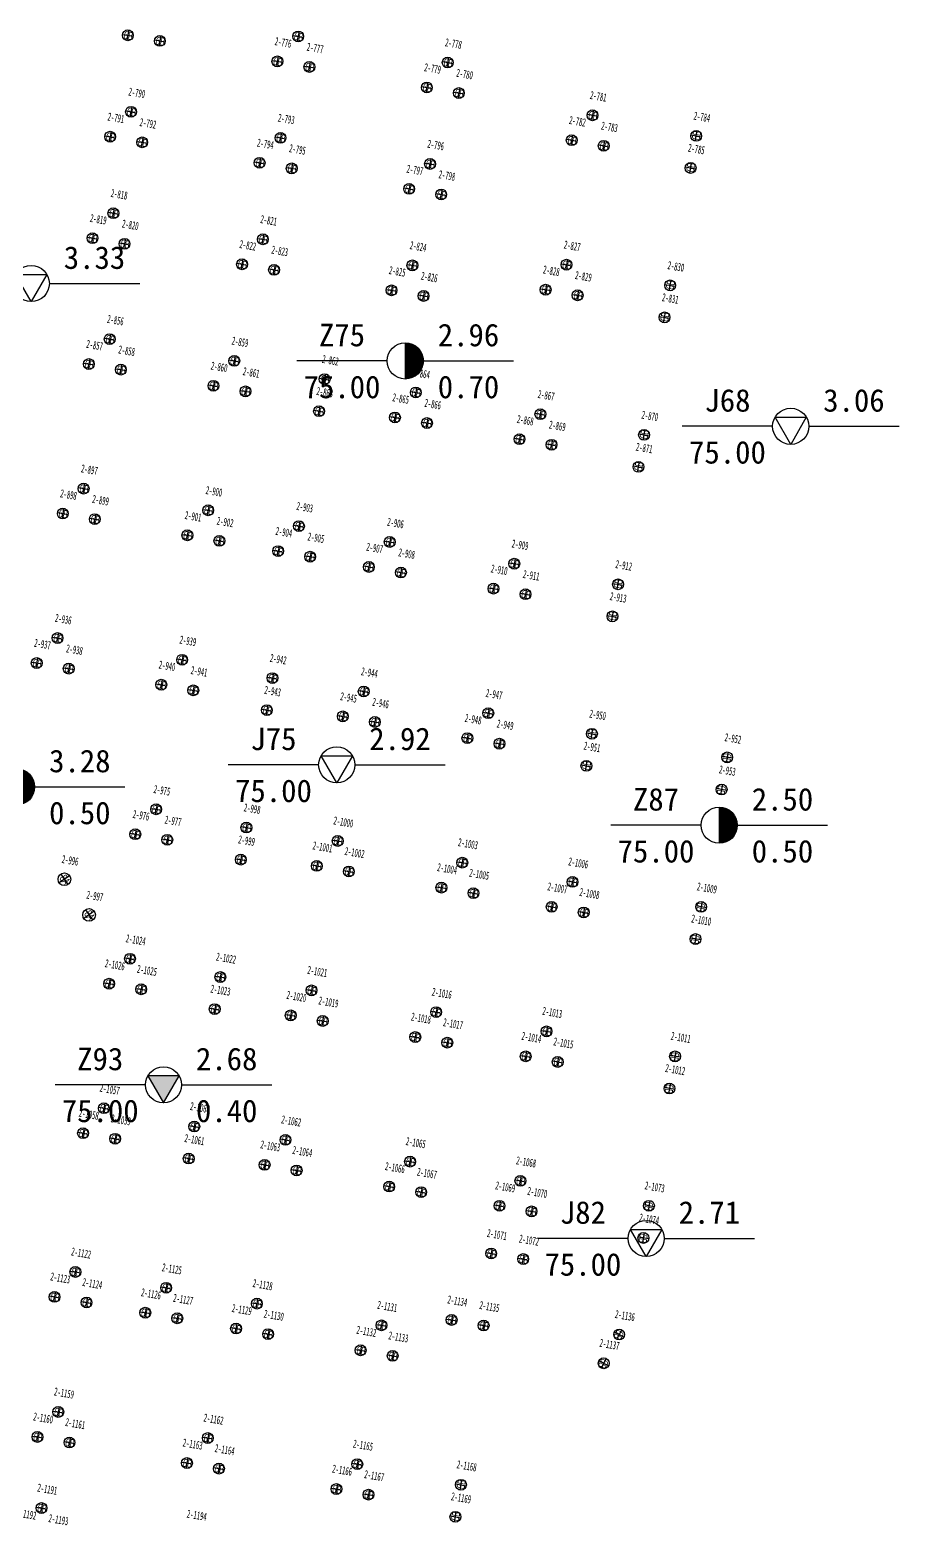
# Model space of a CAD drawing. Header units: millimetres. Extents: x 274830 to 6381169, y -2686084 to 432211.
# Drawn here: x 275297.3 to 275345.5, y 143175.8 to 143258.6 of the extents above; entities that cross this region are included whole.
import ezdxf
from ezdxf.enums import TextEntityAlignment as Align

# ---------------------------------------------------------------- set-up
doc = ezdxf.new("R2010")
doc.units = ezdxf.units.MM
doc.linetypes.add('DASHED2', pattern=[0.375, 0.25, -0.125])
doc.layers.add('_0', color=7, linetype='Continuous', lineweight=9)
doc.layers.add('ZBH', color=3, linetype='DASHED2', lineweight=20)
doc.layers.add('HOLE', color=1, linetype='Continuous')
doc.layers.add('S-FUND-PILE', color=11, linetype='Continuous')
doc.layers.add('S-ANNO-MODI-NAME', color=1, linetype='Continuous', plot=False)
doc.styles.add('ST', font='')
doc.styles.add('测量', font='', dxfattribs={"width": 0.5, "height": 600})
doc.styles.add('黑体', font='', dxfattribs={"width": 0.8})
doc.styles.get('ST').set_extended_font_data('SimSun')
doc.styles.get('测量').set_extended_font_data('SimSun')
doc.styles.get('黑体').set_extended_font_data('Microsoft YaHei')

# ---------------------------------------------------------------- blocks, each defined once
blk = doc.blocks.new('1566')
at = {"layer": 'S-FUND-PILE'}
for p, q in [((1050604, 691244), (1050604, 690644)), ((1059004, 691244), (1059004, 690644)), ((1050304, 690944), (1050904, 690944)), ((1058704, 690944), (1059304, 690944)), ((1041304, 689685), (1041304, 689085)), ((1043104, 689685), (1043104, 689085)), ((1049704, 689685), (1049704, 689085)), ((1051504, 689685), (1051504, 689085)), ((1058104, 689685), (1058104, 689085)), ((1059904, 689685), (1059904, 689085)), ((1067404, 689744), (1067404, 689144)), ((1073254, 689005), (1073254, 689605)), ((1041004, 689385), (1041604, 689385)), ((1042804, 689385), (1043404, 689385)), ((1049404, 689385), (1050004, 689385)), ((1051204, 689385), (1051804, 689385)), ((1057804, 689385), (1058404, 689385)), ((1059604, 689385), (1060204, 689385)), ((1067104, 689444), (1067704, 689444)), ((1072954, 689305), (1073554, 689305)), ((1066204, 687885), (1066804, 687885)), ((1066504, 688185), (1066504, 687585)), ((1068004, 687885), (1068604, 687885)), ((1068304, 688185), (1068304, 687585)), ((1072954, 687505), (1073554, 687505)), ((1073254, 687205), (1073254, 687805)), ((1042204, 685544), (1042204, 684944)), ((1050604, 685544), (1050604, 684944)), ((1059004, 685544), (1059004, 684944)), ((1041904, 685244), (1042504, 685244)), ((1050304, 685244), (1050904, 685244)), ((1058704, 685244), (1059304, 685244)), ((1041304, 683985), (1041304, 683385)), ((1043104, 683985), (1043104, 683385)), ((1049704, 683985), (1049704, 683385)), ((1051504, 683985), (1051504, 683385)), ((1058104, 683985), (1058104, 683385)), ((1059904, 683985), (1059904, 683385)), ((1041004, 683685), (1041604, 683685)), ((1042804, 683685), (1043404, 683685)), ((1049404, 683685), (1050004, 683685)), ((1051204, 683685), (1051804, 683685)), ((1057804, 683685), (1058404, 683685)), ((1059604, 683685), (1060204, 683685)), ((1067404, 681344), (1067404, 680744)), ((1067104, 681044), (1067704, 681044)), ((1072954, 680905), (1073554, 680905)), ((1073254, 680605), (1073254, 681205)), ((1042208, 679844), (1042208, 679244)), ((1050608, 679844), (1050608, 679244)), ((1059008, 679844), (1059008, 679244)), ((1066504, 679785), (1066504, 679185)), ((1068304, 679785), (1068304, 679185)), ((1041908, 679544), (1042508, 679544)), ((1050308, 679544), (1050908, 679544)), ((1058708, 679544), (1059308, 679544)), ((1066204, 679485), (1066804, 679485)), ((1068004, 679485), (1068604, 679485)), ((1072954, 679105), (1073554, 679105)), ((1073254, 678805), (1073254, 679405)), ((1041008, 677985), (1041608, 677985)), ((1041308, 678285), (1041308, 677685)), ((1042808, 677985), (1043408, 677985)), ((1043108, 678285), (1043108, 677685)), ((1049408, 677985), (1050008, 677985)), ((1049708, 678285), (1049708, 677685)), ((1051208, 677985), (1051808, 677985)), ((1051508, 678285), (1051508, 677685)), ((1057808, 677985), (1058408, 677985)), ((1058108, 678285), (1058108, 677685)), ((1059608, 677985), (1060208, 677985)), ((1059908, 678285), (1059908, 677685)), ((1042904, 672644), (1043504, 672644)), ((1043204, 672944), (1043204, 672344)), ((1049904, 672644), (1050504, 672644)), ((1050204, 672944), (1050204, 672344)), ((1055004, 672505), (1055604, 672505)), ((1055304, 672805), (1055304, 672205)), ((1060104, 672644), (1060704, 672644)), ((1060404, 672944), (1060404, 672344)), ((1067104, 672644), (1067704, 672644)), ((1067404, 672944), (1067404, 672344)), ((1072954, 672505), (1073554, 672505)), ((1073254, 672205), (1073254, 672805)), ((1042304, 671385), (1042304, 670785)), ((1044104, 671385), (1044104, 670785)), ((1049304, 671385), (1049304, 670785)), ((1051104, 671385), (1051104, 670785)), ((1059504, 671385), (1059504, 670785)), ((1061304, 671385), (1061304, 670785)), ((1066504, 671385), (1066504, 670785)), ((1068304, 671385), (1068304, 670785)), ((1042004, 671085), (1042604, 671085)), ((1043804, 671085), (1044404, 671085)), ((1049004, 671085), (1049604, 671085)), ((1050804, 671085), (1051404, 671085)), ((1055004, 670705), (1055604, 670705)), ((1055304, 671005), (1055304, 670405)), ((1059204, 671085), (1059804, 671085)), ((1061004, 671085), (1061604, 671085)), ((1066204, 671085), (1066804, 671085)), ((1068004, 671085), (1068604, 671085)), ((1072954, 670705), (1073554, 670705)), ((1073254, 670405), (1073254, 671005)), ((1042904, 664244), (1043504, 664244)), ((1043204, 664544), (1043204, 663944)), ((1049904, 664244), (1050504, 664244)), ((1050204, 664544), (1050204, 663944)), ((1055004, 664244), (1055604, 664244)), ((1055304, 664544), (1055304, 663944)), ((1060104, 664244), (1060704, 664244)), ((1060404, 664544), (1060404, 663944)), ((1067104, 664244), (1067704, 664244)), ((1067404, 664544), (1067404, 663944)), ((1072954, 664105), (1073554, 664105)), ((1073254, 663805), (1073254, 664405)), ((1042004, 662685), (1042604, 662685)), ((1042304, 662985), (1042304, 662385)), ((1043804, 662685), (1044404, 662685)), ((1044104, 662985), (1044104, 662385)), ((1049004, 662685), (1049604, 662685)), ((1049304, 662985), (1049304, 662385)), ((1050804, 662685), (1051404, 662685)), ((1051104, 662985), (1051104, 662385)), ((1054104, 662685), (1054704, 662685)), ((1054404, 662985), (1054404, 662385)), ((1055904, 662685), (1056504, 662685)), ((1056204, 662985), (1056204, 662385)), ((1059204, 662685), (1059804, 662685)), ((1059504, 662985), (1059504, 662385)), ((1061004, 662685), (1061604, 662685)), ((1061304, 662985), (1061304, 662385)), ((1066204, 662685), (1066804, 662685)), ((1066504, 662985), (1066504, 662385)), ((1068004, 662685), (1068604, 662685)), ((1068304, 662985), (1068304, 662385)), ((1072954, 662305), (1073554, 662305)), ((1073254, 662005), (1073254, 662605)), ((1042904, 655844), (1043504, 655844)), ((1043204, 656144), (1043204, 655544)), ((1049904, 655844), (1050504, 655844)), ((1050204, 656144), (1050204, 655544)), ((1055004, 655705), (1055604, 655705)), ((1055304, 656005), (1055304, 655405)), ((1060104, 655844), (1060704, 655844)), ((1060404, 656144), (1060404, 655544)), ((1067104, 655844), (1067704, 655844)), ((1067404, 656144), (1067404, 655544)), ((1072954, 655705), (1073554, 655705)), ((1073254, 655405), (1073254, 656005)), ((1081154, 655705), (1080554, 655705)), ((1080854, 656005), (1080854, 655405)), ((1042004, 654285), (1042604, 654285)), ((1042304, 654585), (1042304, 653985)), ((1043804, 654285), (1044404, 654285)), ((1044104, 654585), (1044104, 653985)), ((1049004, 654285), (1049604, 654285)), ((1049304, 654585), (1049304, 653985)), ((1050804, 654285), (1051404, 654285)), ((1051104, 654585), (1051104, 653985)), ((1055304, 654205), (1055304, 653605)), ((1059204, 654285), (1059804, 654285)), ((1059504, 654585), (1059504, 653985)), ((1061004, 654285), (1061604, 654285)), ((1061304, 654585), (1061304, 653985)), ((1066204, 654285), (1066804, 654285)), ((1066504, 654585), (1066504, 653985)), ((1068004, 654285), (1068604, 654285)), ((1068304, 654585), (1068304, 653985)), ((1073254, 653605), (1073254, 654205)), ((1080854, 654198), (1080854, 653598)), ((1055004, 653905), (1055604, 653905)), ((1072954, 653905), (1073554, 653905)), ((1081154, 653898), (1080554, 653898)), ((1049908, 647444), (1050508, 647444)), ((1050208, 647744), (1050208, 647144)), ((1055003, 647305), (1055603, 647305)), ((1055303, 647605), (1055303, 647005)), ((1060108, 647444), (1060708, 647444)), ((1060408, 647744), (1060408, 647144)), ((1067108, 647444), (1067708, 647444)), ((1067408, 647744), (1067408, 647144)), ((1073304, 647444), (1073904, 647444)), ((1073604, 647744), (1073604, 647144)), ((1081154, 647305), (1080554, 647305)), ((1080854, 647605), (1080854, 647005)), ((1049008, 645885), (1049608, 645885)), ((1049308, 646185), (1049308, 645585)), ((1050808, 645885), (1051408, 645885)), ((1051108, 646185), (1051108, 645585)), ((1055303, 645805), (1055303, 645205)), ((1059208, 645885), (1059808, 645885)), ((1059508, 646185), (1059508, 645585)), ((1061008, 645885), (1061608, 645885)), ((1061308, 646185), (1061308, 645585)), ((1066208, 645885), (1066808, 645885)), ((1066508, 646185), (1066508, 645585)), ((1068008, 645885), (1068608, 645885)), ((1068308, 646185), (1068308, 645585)), ((1072404, 645885), (1073004, 645885)), ((1072704, 646185), (1072704, 645585)), ((1074204, 645885), (1074804, 645885)), ((1074504, 646185), (1074504, 645585)), ((1080854, 645798), (1080854, 645198)), ((1055003, 645505), (1055603, 645505)), ((1081154, 645498), (1080554, 645498)), ((1046118, 643000), (1045619, 642509)), ((1045623, 643004), (1046114, 642506)), ((1047804, 641293), (1047306, 640801)), ((1047309, 641296), (1047801, 640798)), ((1049904, 639044), (1050504, 639044)), ((1050204, 639344), (1050204, 638744)), ((1055304, 639205), (1055304, 638605)), ((1060104, 639044), (1060704, 639044)), ((1060404, 639344), (1060404, 638744)), ((1067104, 639044), (1067704, 639044)), ((1067404, 639344), (1067404, 638744)), ((1073308, 639044), (1073908, 639044)), ((1073608, 639344), (1073608, 638744)), ((1080854, 639205), (1080854, 638605)), ((1055004, 638905), (1055604, 638905)), ((1081154, 638905), (1080554, 638905)), ((1049004, 637485), (1049604, 637485)), ((1049304, 637785), (1049304, 637185)), ((1050804, 637485), (1051404, 637485)), ((1051104, 637785), (1051104, 637185)), ((1055304, 637405), (1055304, 636805)), ((1059204, 637485), (1059804, 637485)), ((1059504, 637785), (1059504, 637185)), ((1061004, 637485), (1061604, 637485)), ((1061304, 637785), (1061304, 637185)), ((1066204, 637485), (1066804, 637485)), ((1066504, 637785), (1066504, 637185)), ((1068004, 637485), (1068604, 637485)), ((1068304, 637785), (1068304, 637185)), ((1072408, 637485), (1073008, 637485)), ((1072708, 637785), (1072708, 637185)), ((1074208, 637485), (1074808, 637485)), ((1074508, 637785), (1074508, 637185)), ((1080854, 637398), (1080854, 636798)), ((1055004, 637105), (1055604, 637105)), ((1081154, 637098), (1080554, 637098)), ((1050204, 630944), (1050204, 630344)), ((1055304, 630805), (1055304, 630205)), ((1060404, 630944), (1060404, 630344)), ((1067404, 630944), (1067404, 630344)), ((1073604, 630944), (1073604, 630344)), ((1080854, 630805), (1080854, 630205)), ((1049904, 630644), (1050504, 630644)), ((1055004, 630505), (1055604, 630505)), ((1060104, 630644), (1060704, 630644)), ((1067104, 630644), (1067704, 630644)), ((1073304, 630644), (1073904, 630644)), ((1081154, 630505), (1080554, 630505)), ((1049004, 629085), (1049604, 629085)), ((1049304, 629385), (1049304, 628785)), ((1050804, 629085), (1051404, 629085)), ((1051104, 629385), (1051104, 628785)), ((1059204, 629085), (1059804, 629085)), ((1059504, 629385), (1059504, 628785)), ((1061004, 629085), (1061604, 629085)), ((1061304, 629385), (1061304, 628785)), ((1066204, 629085), (1066804, 629085)), ((1066504, 629385), (1066504, 628785)), ((1068004, 629085), (1068604, 629085)), ((1068304, 629385), (1068304, 628785)), ((1072404, 629085), (1073004, 629085)), ((1072704, 629385), (1072704, 628785)), ((1074204, 629085), (1074804, 629085)), ((1074504, 629385), (1074504, 628785)), ((1055004, 628705), (1055604, 628705)), ((1055304, 629005), (1055304, 628405)), ((1081154, 628698), (1080554, 628698)), ((1080854, 628998), (1080854, 628398)), ((1072704, 626705), (1072704, 626105)), ((1074504, 626705), (1074504, 626105)), ((1072404, 626405), (1073004, 626405)), ((1074204, 626405), (1074804, 626405)), ((1080737, 623106), (1080168, 623295)), ((1080547, 623486), (1080358, 622916)), ((1071176, 622705), (1071176, 622105)), ((1072976, 622705), (1072976, 622105)), ((1050204, 621744), (1050204, 621144)), ((1055304, 621744), (1055304, 621144)), ((1060404, 621744), (1060404, 621144)), ((1067404, 621744), (1067404, 621144)), ((1070876, 622405), (1071476, 622405)), ((1072676, 622405), (1073276, 622405)), ((1079978, 621771), (1079789, 621202)), ((1049904, 621444), (1050504, 621444)), ((1055004, 621444), (1055604, 621444)), ((1060104, 621444), (1060704, 621444)), ((1067104, 621444), (1067704, 621444)), ((1080169, 621392), (1079599, 621581)), ((1049304, 620185), (1049304, 619585)), ((1051104, 620185), (1051104, 619585)), ((1054404, 620185), (1054404, 619585)), ((1056204, 620185), (1056204, 619585)), ((1059504, 620185), (1059504, 619585)), ((1061304, 620185), (1061304, 619585)), ((1066504, 620185), (1066504, 619585)), ((1068304, 620185), (1068304, 619585)), ((1049004, 619885), (1049604, 619885)), ((1050804, 619885), (1051404, 619885)), ((1054104, 619885), (1054704, 619885)), ((1055904, 619885), (1056504, 619885)), ((1059204, 619885), (1059804, 619885)), ((1061004, 619885), (1061604, 619885)), ((1066204, 619885), (1066804, 619885)), ((1068004, 619885), (1068604, 619885)), ((1050304, 613644), (1050904, 613644)), ((1050604, 613944), (1050604, 613344)), ((1058704, 613644), (1059304, 613644)), ((1059004, 613944), (1059004, 613344)), ((1067104, 613644), (1067704, 613644)), ((1067404, 613944), (1067404, 613344)), ((1072954, 613505), (1073554, 613505)), ((1073254, 613205), (1073254, 613805)), ((1049404, 612085), (1050004, 612085)), ((1049704, 612385), (1049704, 611785)), ((1051204, 612085), (1051804, 612085)), ((1051504, 612385), (1051504, 611785)), ((1057804, 612085), (1058404, 612085)), ((1058104, 612385), (1058104, 611785)), ((1059604, 612085), (1060204, 612085)), ((1059904, 612385), (1059904, 611785)), ((1066204, 612085), (1066804, 612085)), ((1066504, 612385), (1066504, 611785)), ((1068004, 612085), (1068604, 612085)), ((1068304, 612385), (1068304, 611785)), ((1072954, 611705), (1073554, 611705)), ((1073254, 611405), (1073254, 612005)), ((1050604, 608544), (1050604, 607944)), ((1050304, 608244), (1050904, 608244))]:
    blk.add_line(p, q, dxfattribs=at)
for centre, radius in [((1050604, 690944), 300), ((1059004, 690944), 300), ((1041304, 689385), 300), ((1043104, 689385), 300), ((1049704, 689385), 300), ((1051504, 689385), 300), ((1058104, 689385), 300), ((1059904, 689385), 300), ((1067404, 689444), 300), ((1073254, 689305), 300), ((1066504, 687885), 300), ((1068304, 687885), 300), ((1073254, 687505), 300), ((1042204, 685244), 300), ((1050604, 685244), 300), ((1059004, 685244), 300), ((1041304, 683685), 300), ((1043104, 683685), 300), ((1049704, 683685), 300), ((1051504, 683685), 300), ((1058104, 683685), 300), ((1059904, 683685), 300), ((1067404, 681044), 300), ((1073254, 680905), 300), ((1042208, 679544), 300), ((1050608, 679544), 300), ((1059008, 679544), 300), ((1066504, 679485), 300), ((1068304, 679485), 300), ((1073254, 679105), 300), ((1041308, 677985), 300), ((1043108, 677985), 300), ((1049708, 677985), 300), ((1051508, 677985), 300), ((1058108, 677985), 300), ((1059908, 677985), 300), ((1043204, 672644), 300), ((1050204, 672644), 300), ((1055304, 672505), 300), ((1060404, 672644), 300), ((1067404, 672644), 300), ((1073254, 672505), 300), ((1042304, 671085), 300), ((1044104, 671085), 300), ((1049304, 671085), 300), ((1051104, 671085), 300), ((1059504, 671085), 300), ((1061304, 671085), 300), ((1066504, 671085), 300), ((1068304, 671085), 300), ((1055304, 670705), 300), ((1073254, 670705), 300), ((1043204, 664244), 300), ((1050204, 664244), 300), ((1055304, 664244), 300), ((1060404, 664244), 300), ((1067404, 664244), 300), ((1073254, 664105), 300), ((1042304, 662685), 300), ((1044104, 662685), 300), ((1049304, 662685), 300), ((1051104, 662685), 300), ((1054404, 662685), 300), ((1056204, 662685), 300), ((1059504, 662685), 300), ((1061304, 662685), 300), ((1066504, 662685), 300), ((1068304, 662685), 300), ((1073254, 662305), 300), ((1043204, 655844), 300), ((1050204, 655844), 300), ((1055304, 655705), 300), ((1060404, 655844), 300), ((1067404, 655844), 300), ((1073254, 655705), 300), ((1080854, 655705), 300), ((1042304, 654285), 300), ((1044104, 654285), 300), ((1049304, 654285), 300), ((1051104, 654285), 300), ((1055304, 653905), 300), ((1059504, 654285), 300), ((1061304, 654285), 300), ((1066504, 654285), 300), ((1068304, 654285), 300), ((1073254, 653905), 300), ((1080854, 653898), 300), ((1050208, 647444), 300), ((1055303, 647305), 300), ((1060408, 647444), 300), ((1067408, 647444), 300), ((1073604, 647444), 300), ((1080854, 647305), 300), ((1049308, 645885), 300), ((1051108, 645885), 300), ((1055303, 645505), 300), ((1059508, 645885), 300), ((1061308, 645885), 300), ((1066508, 645885), 300), ((1068308, 645885), 300), ((1072704, 645885), 300), ((1074504, 645885), 300), ((1080854, 645498), 300), ((1045868, 642755), 350), ((1047555, 641047), 350), ((1050204, 639044), 300), ((1055304, 638905), 300), ((1060404, 639044), 300), ((1067404, 639044), 300), ((1073608, 639044), 300), ((1080854, 638905), 300), ((1049304, 637485), 300), ((1051104, 637485), 300), ((1055304, 637105), 300), ((1059504, 637485), 300), ((1061304, 637485), 300), ((1066504, 637485), 300), ((1068304, 637485), 300), ((1072708, 637485), 300), ((1074508, 637485), 300), ((1080854, 637098), 300), ((1050204, 630644), 300), ((1055304, 630505), 300), ((1060404, 630644), 300), ((1067404, 630644), 300), ((1073604, 630644), 300), ((1080854, 630505), 300), ((1049304, 629085), 300), ((1051104, 629085), 300), ((1059504, 629085), 300), ((1061304, 629085), 300), ((1066504, 629085), 300), ((1068304, 629085), 300), ((1072704, 629085), 300), ((1074504, 629085), 300), ((1055304, 628705), 300), ((1080854, 628698), 300), ((1072704, 626405), 300), ((1074504, 626405), 300), ((1080452, 623201), 300), ((1071176, 622405), 300), ((1072976, 622405), 300), ((1050204, 621444), 300), ((1055304, 621444), 300), ((1060404, 621444), 300), ((1067404, 621444), 300), ((1079884, 621486), 300), ((1049304, 619885), 300), ((1051104, 619885), 300), ((1054404, 619885), 300), ((1056204, 619885), 300), ((1059504, 619885), 300), ((1061304, 619885), 300), ((1066504, 619885), 300), ((1068304, 619885), 300), ((1050604, 613644), 300), ((1059004, 613644), 300), ((1067404, 613644), 300), ((1073254, 613505), 300), ((1049704, 612085), 300), ((1051504, 612085), 300), ((1058104, 612085), 300), ((1059904, 612085), 300), ((1066504, 612085), 300), ((1068304, 612085), 300), ((1073254, 611705), 300), ((1050604, 608244), 300)]:
    blk.add_circle(centre, radius, dxfattribs=at)
at = {"layer": 'S-FUND-PILE', "style": '黑体', "width": 0.7}
for p in [(1050383, 690710), (1058783, 690710), (1041083, 689150), (1042883, 689150), (1049483, 689150), (1051283, 689150), (1057883, 689150), (1059683, 689150), (1067183, 689210), (1066283, 687650), (1068083, 687650), (1041983, 685010), (1050383, 685010), (1058783, 685010), (1041083, 683450), (1042883, 683450), (1049483, 683450), (1051283, 683450), (1057883, 683450), (1059683, 683450), (1067183, 680810), (1041986, 679310), (1050386, 679310), (1058786, 679310), (1066283, 679250), (1068083, 679250), (1041086, 677750), (1042886, 677750), (1049486, 677750), (1051286, 677750), (1057886, 677750), (1059686, 677750), (1042983, 672410), (1049983, 672410), (1055083, 672270), (1060183, 672410), (1067183, 672410), (1042083, 670850), (1043883, 670850), (1049083, 670850), (1050883, 670850), (1059283, 670850), (1061083, 670850), (1066283, 670850), (1068083, 670850), (1055083, 670470), (1042983, 664010), (1049983, 664010), (1055083, 664010), (1060183, 664010), (1067183, 664010), (1042083, 662450), (1043883, 662450), (1049083, 662450), (1050883, 662450), (1054183, 662450), (1055983, 662450), (1059283, 662450), (1061083, 662450), (1066283, 662450), (1068083, 662450), (1042983, 655610), (1049983, 655610), (1055083, 655470), (1060183, 655610), (1067183, 655610), (1042083, 654050), (1043883, 654050), (1049083, 654050), (1050883, 654050), (1055083, 653670), (1059283, 654050), (1061083, 654050), (1066283, 654050), (1068083, 654050), (1049986, 647210), (1055082, 647070), (1060186, 647210), (1067186, 647210), (1073383, 647210), (1049086, 645650), (1050886, 645650), (1055082, 645270), (1059286, 645650), (1061086, 645650), (1066286, 645650), (1068086, 645650), (1072483, 645650), (1074283, 645650), (1049983, 638810), (1055083, 638670), (1060183, 638810), (1067183, 638810), (1073386, 638810), (1049083, 637250), (1050883, 637250), (1059283, 637250), (1061083, 637250), (1066283, 637250), (1068083, 637250), (1072486, 637250), (1074286, 637250), (1055083, 636870), (1049983, 630410), (1060183, 630410), (1067183, 630410), (1073383, 630410), (1055083, 630270), (1049083, 628850), (1050883, 628850), (1059283, 628850), (1061083, 628850), (1066283, 628850), (1068083, 628850), (1072483, 628850), (1074283, 628850), (1055083, 628470), (1072483, 626170), (1074283, 626170), (1070955, 622170), (1072755, 622170), (1049983, 621210), (1055083, 621210), (1060183, 621210), (1067183, 621210), (1049083, 619650), (1050883, 619650), (1054183, 619650), (1055983, 619650), (1059283, 619650), (1061083, 619650), (1066283, 619650), (1068083, 619650), (1050383, 613410), (1058783, 613410), (1067183, 613410), (1049483, 611850), (1051283, 611850), (1057883, 611850), (1059683, 611850), (1066283, 611850), (1068083, 611850), (1050383, 608010)]:
    blk.add_text('6B', height=450, dxfattribs=at).set_placement(p)
for s, rotation, p in [('6B', 90, (1073489, 689083)), ('6B', 90, (1073489, 687283)), ('6B', 90, (1073489, 680683)), ('6B', 90, (1073489, 678883)), ('6B', 90, (1073489, 672283)), ('6B', 90, (1073489, 670483)), ('6B', 90, (1073489, 663883)), ('6B', 90, (1073489, 662083)), ('6B', 90, (1073489, 655483)), ('6B', 270, (1080620, 655926)), ('6B', 90, (1073489, 653683)), ('6B', 270, (1080620, 654120)), ('6B', 270, (1080620, 647526)), ('6B', 270, (1080620, 645720)), ('8A', 314.63364, (1045567, 642756)), ('8A', 314.63364, (1047253, 641048)), ('6B', 270, (1080620, 639126)), ('6B', 270, (1080620, 637320)), ('6B', 270, (1080620, 630726)), ('6B', 270, (1080620, 628920)), ('6B', 251.65268, (1080300, 623485)), ('6B', 251.65268, (1079731, 621770)), ('6B', 90, (1073489, 613283)), ('6B', 90, (1073489, 611483))]:
    blk.add_text(s, height=450, rotation=rotation, dxfattribs=at).set_placement(p)
blk = doc.blocks.new('H_sam_hole')
blk.add_line((0, 2), (0, -2))
at = {"const_width": 2}
blk.add_lwpolyline([(0, -1, 0.414214), (1, 0, 0.414214), (0, 1, 1)], format="xyb", dxfattribs=at)
blk.add_circle((0, 0), 2)
blk = doc.blocks.new('H_cpt_hole')
for p, q in [((-1.73, 1), (1.73, 1)), ((0, -2), (-1.73, 1)), ((1.73, 1), (0, -2))]:
    blk.add_line(p, q)
blk.add_circle((0, 0), 2)
blk = doc.blocks.new('H_spt_hole')
blk.add_hatch(color=256).paths.add_polyline_path([(-1.73, 1), (0, -2), (1.73, 1)])
blk.add_lwpolyline([(0, -2), (1.73, 1), (-1.73, 1)], close=True)
blk.add_circle((0, 0), 2)
blk = doc.blocks.new('A$C7E34312C')
at = {"layer": 'HOLE', "linetype": 'Continuous'}
for points in [[(462.55, -20.121), (467.55, -20.121)], [(481.252, -24.406), (476.252, -24.406)], [(483.252, -24.406), (488.252, -24.406)], [(502.587, -28.024), (497.587, -28.024)], [(504.587, -28.024), (509.587, -28.024)], [(477.457, -46.762), (472.457, -46.762)], [(479.457, -46.762), (484.457, -46.762)], [(461.737, -47.988), (466.737, -47.988)], [(498.632, -50.108), (493.632, -50.108)], [(500.632, -50.108), (505.632, -50.108)], [(467.867, -64.482), (462.867, -64.482)], [(469.867, -64.482), (474.867, -64.482)], [(494.585, -72.982), (489.585, -72.982)], [(496.585, -72.982), (501.585, -72.982)]]:
    blk.add_lwpolyline(points, dxfattribs=at)
at = {"layer": 'HOLE', "xscale": 0.5, "yscale": 0.5, "zscale": 0.5}
for name, p in [('H_cpt_hole', (461.55, -20.121)), ('H_sam_hole', (482.252, -24.406)), ('H_cpt_hole', (503.587, -28.024)), ('H_cpt_hole', (478.457, -46.762)), ('H_sam_hole', (460.737, -47.988)), ('H_sam_hole', (499.632, -50.108)), ('H_spt_hole', (468.867, -64.482)), ('H_cpt_hole', (495.585, -72.982))]:
    blk.add_blockref(name, p, dxfattribs=at)
at = {"layer": 'HOLE', "style": 'ST'}
for s, p in [('3.33', (465.05, -18.684)), ('Z75', (478.752, -22.969)), ('2.96', (485.752, -22.969)), ('75.00', (478.752, -25.844)), ('0.70', (485.752, -25.844)), ('J68', (500.087, -26.587)), ('3.06', (507.087, -26.587)), ('75.00', (500.087, -29.462)), ('J75', (474.957, -45.325)), ('2.92', (481.957, -45.325)), ('3.28', (464.237, -46.551)), ('75.00', (474.957, -48.2)), ('0.50', (464.237, -49.426)), ('Z87', (496.132, -48.671)), ('2.50', (503.132, -48.671)), ('75.00', (496.132, -51.546)), ('0.50', (503.132, -51.546)), ('Z93', (465.367, -63.045)), ('2.68', (472.367, -63.045)), ('75.00', (465.367, -65.92)), ('0.40', (472.367, -65.92)), ('J82', (492.085, -71.545)), ('2.71', (499.085, -71.545)), ('75.00', (492.085, -74.42))]:
    blk.add_text(s, height=1.25, dxfattribs=at).set_placement(p, align=Align.MIDDLE_CENTER)

msp = doc.modelspace()

# ---------------------------------------------------------------- block references
at = {"layer": '_0'}
msp.add_blockref('A$C7E34312C', (274835.87, 143264.654), dxfattribs=at)
at = {"layer": 'S-ANNO-MODI-NAME', "xscale": 0.0009999999999999998, "yscale": 0.0009999999999999998, "zscale": 0.0009999999999999998, "rotation": 350.1073988818654}
msp.add_blockref('1566', (274158.507, 142758.039), dxfattribs=at)

# ---------------------------------------------------------------- texts
at = {"layer": 'ZBH', "color": 3, "style": '测量', "width": 0.5}
for s, p in [('2-776', (275311.364, 143257.882)), ('2-778', (275320.794, 143257.821)), ('2-777', (275313.137, 143257.573)), ('2-779', (275319.639, 143256.439)), ('2-780', (275321.412, 143256.13)), ('2-790', (275303.264, 143255.092)), ('2-781', (275328.811, 143254.9)), ('2-791', (275302.11, 143253.71)), ('2-793', (275311.539, 143253.649)), ('2-784', (275334.55, 143253.758)), ('2-792', (275303.883, 143253.401)), ('2-782', (275327.657, 143253.518)), ('2-783', (275329.43, 143253.209)), ('2-794', (275310.385, 143252.267)), ('2-795', (275312.158, 143251.958)), ('2-796', (275319.814, 143252.206)), ('2-785', (275334.241, 143251.984)), ('2-797', (275318.66, 143250.824)), ('2-798', (275320.433, 143250.515)), ('2-818', (275302.288, 143249.476)), ('2-819', (275301.134, 143248.094)), ('2-820', (275302.907, 143247.785)), ('2-821', (275310.564, 143248.033)), ('2-822', (275309.409, 143246.651)), ('2-823', (275311.182, 143246.342)), ('2-824', (275318.839, 143246.59)), ('2-827', (275327.368, 143246.625)), ('2-830', (275333.107, 143245.482)), ('2-825', (275317.684, 143245.208)), ('2-826', (275319.457, 143244.899)), ('2-828', (275326.213, 143245.243)), ('2-829', (275327.987, 143244.934)), ('2-831', (275332.798, 143243.709)), ('2-856', (275302.085, 143242.508)), ('2-857', (275300.93, 143241.126)), ('2-859', (275308.98, 143241.305)), ('2-858', (275302.703, 143240.816)), ('2-860', (275307.826, 143239.923)), ('2-861', (275309.599, 143239.614)), ('2-862', (275313.981, 143240.291)), ('2-864', (275319.029, 143239.553)), ('2-863', (275313.671, 143238.518)), ('2-865', (275317.874, 143238.171)), ('2-866', (275319.648, 143237.861)), ('2-867', (275325.925, 143238.35)), ('2-870', (275331.664, 143237.207)), ('2-868', (275324.77, 143236.968)), ('2-869', (275326.544, 143236.659)), ('2-871', (275331.355, 143235.434)), ('2-897', (275300.641, 143234.232)), ('2-898', (275299.487, 143232.851)), ('2-900', (275307.537, 143233.03)), ('2-899', (275301.26, 143232.541)), ('2-903', (275312.562, 143232.154)), ('2-901', (275306.383, 143231.648)), ('2-902', (275308.156, 143231.339)), ('2-906', (275317.586, 143231.277)), ('2-904', (275311.407, 143230.772)), ('2-905', (275313.18, 143230.463)), ('2-907', (275316.431, 143229.896)), ('2-908', (275318.204, 143229.586)), ('2-909', (275324.482, 143230.075)), ('2-912', (275330.221, 143228.932)), ('2-910', (275323.327, 143228.693)), ('2-911', (275325.1, 143228.384)), ('2-913', (275329.912, 143227.159)), ('2-936', (275299.198, 143225.957)), ('2-937', (275298.044, 143224.575)), ('2-939', (275306.094, 143224.755)), ('2-938', (275299.817, 143224.266)), ('2-940', (275304.94, 143223.373)), ('2-941', (275306.713, 143223.064)), ('2-942', (275311.094, 143223.741)), ('2-944', (275316.143, 143223.002)), ('2-943', (275310.785, 143221.968)), ('2-945', (275314.988, 143221.62)), ('2-946', (275316.761, 143221.311)), ('2-947', (275323.039, 143221.8)), ('2-950', (275328.778, 143220.657)), ('2-948', (275321.884, 143220.418)), ('2-949', (275323.657, 143220.109)), ('2-951', (275328.468, 143218.884)), ('2-952', (275336.265, 143219.351)), ('2-953', (275335.954, 143217.572)), ('2-975', (275304.655, 143216.479)), ('2-998', (275309.65, 143215.466)), ('2-976', (275303.5, 143215.097)), ('2-977', (275305.273, 143214.788)), ('2-1000', (275314.703, 143214.726)), ('2-999', (275309.341, 143213.693)), ('2-1001', (275313.548, 143213.345)), ('2-1002', (275315.322, 143213.035)), ('2-1003', (275321.599, 143213.524)), ('2-996', (275299.574, 143212.604)), ('2-1004', (275320.444, 143212.142)), ('2-1006', (275327.703, 143212.459)), ('2-1005', (275322.218, 143211.833)), ('2-997', (275300.942, 143210.632)), ('2-1007', (275326.549, 143211.078)), ('2-1008', (275328.322, 143210.768)), ('2-1009', (275334.822, 143211.076)), ('2-1010', (275334.511, 143209.297)), ('2-1024', (275303.208, 143208.204)), ('2-1022', (275308.208, 143207.19)), ('2-1026', (275302.053, 143206.823)), ('2-1025', (275303.827, 143206.513)), ('2-1021', (275313.256, 143206.452)), ('2-1023', (275307.899, 143205.417)), ('2-1020', (275312.102, 143205.07)), ('2-1019', (275313.875, 143204.761)), ('2-1016', (275320.152, 143205.249)), ('2-1018', (275318.998, 143203.868)), ('2-1013', (275326.264, 143204.184)), ('2-1017', (275320.771, 143203.558)), ('2-1014', (275325.109, 143202.802)), ('2-1015', (275326.882, 143202.493)), ('2-1011', (275333.378, 143202.801)), ('2-1012', (275333.068, 143201.021)), ('2-1057', (275301.765, 143199.929)), ('2-1060', (275306.765, 143198.915)), ('2-1058', (275300.61, 143198.547)), ('2-1059', (275302.384, 143198.238)), ('2-1062', (275311.813, 143198.177)), ('2-1061', (275306.456, 143197.142)), ('2-1063', (275310.659, 143196.795)), ('2-1064', (275312.432, 143196.486)), ('2-1065', (275318.709, 143196.974)), ('2-1066', (275317.555, 143195.592)), ('2-1068', (275324.817, 143195.909)), ('2-1067', (275319.328, 143195.283)), ('2-1069', (275323.662, 143194.527)), ('2-1070', (275325.436, 143194.218)), ('2-1073', (275331.935, 143194.526)), ('2-1074', (275331.625, 143192.746)), ('2-1071', (275323.202, 143191.887)), ('2-1072', (275324.975, 143191.578)), ('2-1122', (275300.184, 143190.866)), ('2-1125', (275305.208, 143189.99)), ('2-1123', (275299.03, 143189.484)), ('2-1124', (275300.803, 143189.175)), ('2-1128', (275310.233, 143189.114)), ('2-1126', (275304.054, 143188.608)), ('2-1127', (275305.827, 143188.299)), ('2-1134', (275321.01, 143188.209)), ('2-1129', (275309.078, 143187.732)), ('2-1130', (275310.851, 143187.423)), ('2-1131', (275317.129, 143187.911)), ('2-1135', (275322.783, 143187.9)), ('2-1136', (275330.285, 143187.4)), ('2-1132', (275315.974, 143186.529)), ('2-1133', (275317.747, 143186.22)), ('2-1137', (275329.43, 143185.808)), ('2-1159', (275299.238, 143183.113)), ('2-1160', (275298.084, 143181.731)), ('2-1162', (275307.513, 143181.67)), ('2-1161', (275299.857, 143181.422)), ('2-1163', (275306.359, 143180.288)), ('2-1164', (275308.132, 143179.979)), ('2-1165', (275315.789, 143180.227)), ('2-1168', (275321.528, 143179.084)), ('2-1166', (275314.634, 143178.845)), ('2-1167', (275316.407, 143178.536)), ('2-1191', (275298.311, 143177.793)), ('2-1169', (275321.218, 143177.311)), ('2-1192', (275297.156, 143176.412)), ('2-1193', (275298.929, 143176.102)), ('2-1194', (275306.586, 143176.35))]:
    msp.add_text(s, height=0.45, rotation=350, dxfattribs=at).set_placement(p, align=Align.MIDDLE_CENTER)

doc.saveas('drawing.dxf')
